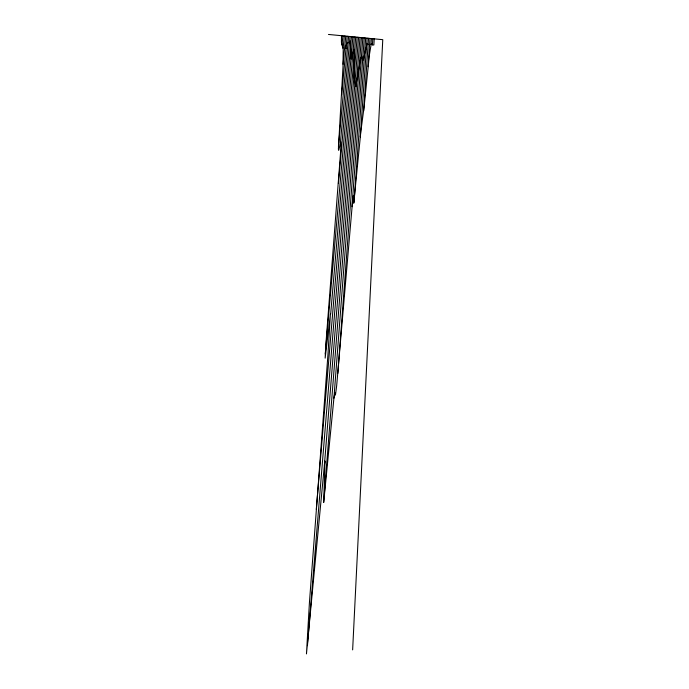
<?xml version="1.0" encoding="UTF-8"?>
<svg xmlns="http://www.w3.org/2000/svg" width="689" height="689" viewBox="0 0 689 689"><rect width="100%" height="100%" fill="white"/><g stroke="black" fill="none" stroke-linecap="round" stroke-linejoin="round"><path stroke-width="1.03" d="M341.486 35.699L341.408 42.201L343.191 49.453L342.984 66.911L338.385 149.125L338.687 150.271L340.891 141.779L340.676 150.994L326.078 341.684L325.148 358.159L330.444 313.874L327.921 355.093L309.421 602.711L306.459 653.913L324.381 465.376L358.573 37.344M352.639 649.882L382.765 39.669L328.464 34.45M374.23 38.851L373.86 44.957L372.594 45.009L371.604 43.536L371.216 43.993L369.45 54.517L364.119 106.769L360.89 131.125L353.741 203.444L353.474 195.237L352.768 198.992L336.671 385.711L335.448 395.107L334.845 392.799L333.915 398.199L323.692 502.419L325.01 460.975L324.381 465.376M372.422 44.819L372.801 38.713M370.992 44.682L371.38 38.575M368.107 66.678L369.959 38.438M363.637 111.041L368.537 38.3M360.287 136.904L367.108 38.162M354.034 202.445L365.687 38.024M351.993 206.709L364.266 37.886M337.843 373.395L362.845 37.757M333.915 398.199L361.415 37.619M323.692 502.419L359.994 37.482M307.449 645.662L357.143 37.206M316.294 509.421L355.722 37.068M330.651 314.287L354.301 36.93M325.251 354.025L352.88 36.793M338.402 183.524L351.45 36.655M340.392 142.769L350.029 36.526M338.42 146.516L348.608 36.388M341.675 94.651L347.178 36.25M343.053 64.275L345.757 36.112M343.131 48.247L344.336 35.974M341.994 45.009L342.915 35.837M368.124 44.406L367.108 43.381L363.198 60.107L361.639 56.395L360.803 57.73L355.782 86.59L354.077 77.125L354.292 49.875L353.974 49.281L351.114 59.116L350.46 41.03L349.357 42.752L348.419 42.279L346.498 44.182L345.533 46.8L346.024 48.523"/></g></svg>
